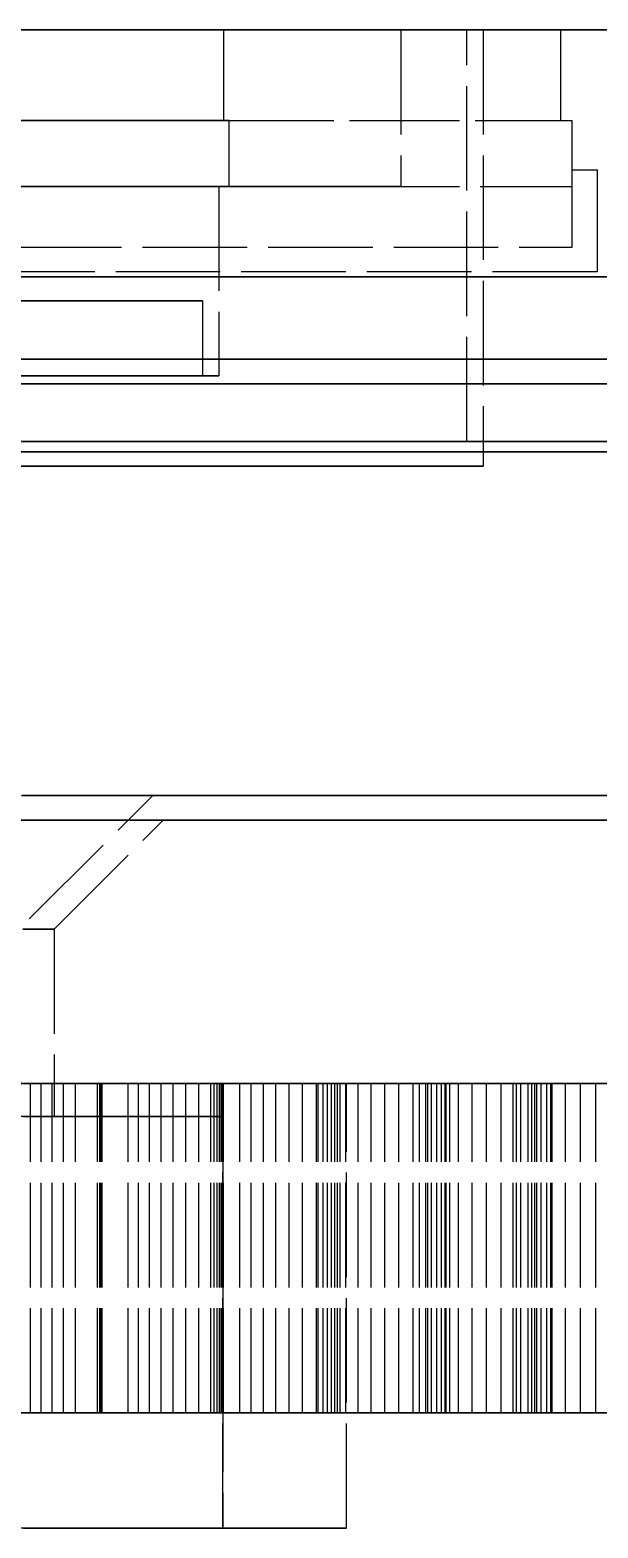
# Model space of a CAD drawing. Header units: millimetres. Extents: x -9 to 234, y -53 to 196.
# Drawn here: x 164.51 to 171.4, y 18.4 to 36.6 of the extents above; entities that cross this region are included whole.
import ezdxf

# ---------------------------------------------------------------- set-up
doc = ezdxf.new("R2010")
doc.units = ezdxf.units.MM
doc.linetypes.add('DASHED', pattern=[1.524, 1.27, -0.254])
doc.layers.add('HIDDEN', color=8, linetype='DASHED')
doc.layers.add('VISIBLE', color=7, linetype='CONTINUOUS')

msp = doc.modelspace()

# ---------------------------------------------------------------- linework, layer by layer
at = {"layer": 'HIDDEN'}
for points in [[(171.42143, 36.6), (170.65952, 36.6), (169.89762, 36.6), (169.13571, 36.6), (168.37381, 36.6), (167.6119, 36.6), (166.85, 36.6), (166.0881, 36.6), (165.32619, 36.6), (164.56429, 36.6), (163.80238, 36.6)], [(171.59444, 36.6), (170.90556, 36.6), (170.21667, 36.6), (169.52778, 36.6), (168.83889, 36.6), (168.15, 36.6), (167.46111, 36.6), (166.77222, 36.6), (166.08333, 36.6), (165.39444, 36.6), (164.70556, 36.6), (164.01667, 36.6)], [(171.77063, 36.6), (171.07222, 36.6), (170.37381, 36.6), (169.6754, 36.6), (168.97698, 36.6), (168.27857, 36.6), (167.58016, 36.6), (166.88175, 36.6), (166.18333, 36.6), (165.48492, 36.6), (164.78651, 36.6), (164.0881, 36.6)], [(171.67063, 36.6), (171.04524, 36.6), (170.41984, 36.6), (169.79444, 36.6), (169.16905, 36.6), (168.54365, 36.6), (167.91825, 36.6), (167.29286, 36.6), (166.66746, 36.6), (166.04206, 36.6), (165.41667, 36.6), (164.79127, 36.6), (164.16587, 36.6)], [(171.67063, 36.6), (171.04524, 36.6), (170.41984, 36.6), (169.79444, 36.6), (169.16905, 36.6), (168.54365, 36.6), (167.91825, 36.6), (167.29286, 36.6), (166.66746, 36.6), (166.04206, 36.6), (165.41667, 36.6), (164.79127, 36.6), (164.16587, 36.6)], [(169.81, 36.6), (169.46206, 36.6), (169.11413, 36.6), (168.76619, 36.6), (168.41825, 36.6), (168.07032, 36.6), (167.72238, 36.6), (167.37444, 36.6), (167.02651, 36.6), (166.67857, 36.6), (166.33063, 36.6), (165.9827, 36.6), (165.63476, 36.6), (165.28683, 36.6), (164.93889, 36.6), (164.59095, 36.6), (164.24302, 36.6)], [(166.86202, 36.6), (166.57691, 36.6), (166.2918, 36.6), (166.00669, 36.6), (165.72158, 36.6), (165.43646, 36.6), (165.15135, 36.6), (164.86624, 36.6), (164.58113, 36.6), (164.29602, 36.6)], [(164.29602, 36.6), (164.58113, 36.6), (164.86624, 36.6), (165.15135, 36.6), (165.43646, 36.6), (165.72158, 36.6), (166.00669, 36.6), (166.2918, 36.6), (166.57691, 36.6), (166.86202, 36.6)], [(164.34143, 36.6), (164.51857, 36.6), (164.69571, 36.6), (164.87286, 36.6), (165.05, 36.6), (165.22714, 36.6), (165.40429, 36.6), (165.58143, 36.6), (165.75857, 36.6), (165.93571, 36.6), (166.11286, 36.6), (166.29, 36.6), (166.46714, 36.6), (166.64429, 36.6), (166.82143, 36.6), (166.99857, 36.6), (167.17571, 36.6), (167.35286, 36.6), (167.53, 36.6), (167.70714, 36.6), (167.88429, 36.6), (168.06143, 36.6), (168.23857, 36.6), (168.41571, 36.6), (168.59286, 36.6), (168.77, 36.6), (168.94714, 36.6), (169.12429, 36.6), (169.30143, 36.6), (169.47857, 36.6), (169.65571, 36.6), (169.83286, 36.6), (170.01, 36.6)], [(170.01, 36.6), (169.65571, 36.6), (169.30143, 36.6), (168.94714, 36.6), (168.59286, 36.6), (168.23857, 36.6), (167.88429, 36.6), (167.53, 36.6), (167.17571, 36.6), (166.82143, 36.6), (166.46714, 36.6), (166.11286, 36.6), (165.75857, 36.6), (165.40429, 36.6), (165.05, 36.6), (164.69571, 36.6), (164.34143, 36.6)], [(164.36111, 36.6), (164.70556, 36.6), (165.05, 36.6), (165.39444, 36.6), (165.73889, 36.6), (166.08333, 36.6), (166.42778, 36.6), (166.77222, 36.6), (167.11667, 36.6), (167.46111, 36.6), (167.80556, 36.6), (168.15, 36.6), (168.49444, 36.6), (168.83889, 36.6), (169.18333, 36.6), (169.52778, 36.6), (169.87222, 36.6), (170.21667, 36.6), (170.56111, 36.6), (170.90556, 36.6), (171.25, 36.6), (171.59444, 36.6)], [(164.41698, 36.6), (164.59095, 36.6), (164.76492, 36.6), (164.93889, 36.6), (165.11286, 36.6), (165.28683, 36.6), (165.46079, 36.6), (165.63476, 36.6), (165.80873, 36.6), (165.9827, 36.6), (166.15667, 36.6), (166.33063, 36.6), (166.5046, 36.6), (166.67857, 36.6), (166.85254, 36.6), (167.02651, 36.6), (167.20048, 36.6), (167.37444, 36.6), (167.54841, 36.6), (167.72238, 36.6), (167.89635, 36.6), (168.07032, 36.6), (168.24429, 36.6), (168.41825, 36.6), (168.59222, 36.6), (168.76619, 36.6), (168.94016, 36.6), (169.11413, 36.6), (169.2881, 36.6), (169.46206, 36.6), (169.63603, 36.6), (169.81, 36.6)], [(164.4373, 36.6), (164.78651, 36.6), (165.13571, 36.6), (165.48492, 36.6), (165.83413, 36.6), (166.18333, 36.6), (166.53254, 36.6), (166.88175, 36.6), (167.23095, 36.6), (167.58016, 36.6), (167.92937, 36.6), (168.27857, 36.6), (168.62778, 36.6), (168.97698, 36.6), (169.32619, 36.6), (169.6754, 36.6), (170.0246, 36.6), (170.37381, 36.6), (170.72302, 36.6), (171.07222, 36.6), (171.42143, 36.6)], [(164.47857, 36.6), (164.79127, 36.6), (165.10397, 36.6), (165.41667, 36.6), (165.72937, 36.6), (166.04206, 36.6), (166.35476, 36.6), (166.66746, 36.6), (166.98016, 36.6), (167.29286, 36.6), (167.60556, 36.6), (167.91825, 36.6), (168.23095, 36.6), (168.54365, 36.6), (168.85635, 36.6), (169.16905, 36.6), (169.48175, 36.6), (169.79444, 36.6), (170.10714, 36.6), (170.41984, 36.6), (170.73254, 36.6), (171.04524, 36.6), (171.35794, 36.6), (171.67063, 36.6)], [(164.47857, 36.6), (164.79127, 36.6), (165.10397, 36.6), (165.41667, 36.6), (165.72937, 36.6), (166.04206, 36.6), (166.35476, 36.6), (166.66746, 36.6), (166.98016, 36.6), (167.29286, 36.6), (167.60556, 36.6), (167.91825, 36.6), (168.23095, 36.6), (168.54365, 36.6), (168.85635, 36.6), (169.16905, 36.6), (169.48175, 36.6), (169.79444, 36.6), (170.10714, 36.6), (170.41984, 36.6), (170.73254, 36.6), (171.04524, 36.6), (171.35794, 36.6), (171.67063, 36.6)], [(164.49444, 36.6), (164.65571, 36.6), (164.81698, 36.6), (164.97825, 36.6), (165.13952, 36.6), (165.30079, 36.6), (165.46206, 36.6), (165.62333, 36.6), (165.7846, 36.6), (165.94587, 36.6), (166.10714, 36.6), (166.26841, 36.6), (166.42968, 36.6), (166.59095, 36.6), (166.75222, 36.6), (166.91349, 36.6), (167.07476, 36.6), (167.23603, 36.6), (167.3973, 36.6), (167.55857, 36.6), (167.71984, 36.6), (167.88111, 36.6), (168.04238, 36.6), (168.20365, 36.6), (168.36492, 36.6), (168.52619, 36.6), (168.68746, 36.6), (168.84873, 36.6), (169.01, 36.6)], [(169.01, 36.6), (168.68746, 36.6), (168.36492, 36.6), (168.04238, 36.6), (167.71984, 36.6), (167.3973, 36.6), (167.07476, 36.6), (166.75222, 36.6), (166.42968, 36.6), (166.10714, 36.6), (165.7846, 36.6), (165.46206, 36.6), (165.13952, 36.6), (164.81698, 36.6), (164.49444, 36.6)], [(166.86202, 35.5), (166.86202, 36.6)], [(166.86202, 35.5), (166.86202, 36.6)], [(166.86202, 36.6), (170.95, 36.6)], [(166.86202, 36.6), (170.95, 36.6)], [(169.01, 36.6), (169.01, 34.7)], [(169.81, 31.6), (169.81, 36.6)], [(170.01, 36.6), (170.01, 31.3)], [(170.95, 35.5), (170.95, 36.6)], [(170.95, 35.5), (170.95, 36.6)], [(166.86202, 35.5), (166.57691, 35.5), (166.2918, 35.5), (166.00669, 35.5), (165.72158, 35.5), (165.43646, 35.5), (165.15135, 35.5), (164.86624, 35.5), (164.58113, 35.5), (164.29602, 35.5)], [(164.29602, 35.5), (164.58113, 35.5), (164.86624, 35.5), (165.15135, 35.5), (165.43646, 35.5), (165.72158, 35.5), (166.00669, 35.5), (166.2918, 35.5), (166.57691, 35.5), (166.86202, 35.5)], [(166.92487, 35.5), (166.63702, 35.5), (166.34916, 35.5), (166.06131, 35.5), (165.77345, 35.5), (165.4856, 35.5), (165.19774, 35.5), (164.90989, 35.5), (164.62203, 35.5), (164.33418, 35.5)], [(164.33418, 35.5), (164.62203, 35.5), (164.90989, 35.5), (165.19774, 35.5), (165.4856, 35.5), (165.77345, 35.5), (166.06131, 35.5), (166.34916, 35.5), (166.63702, 35.5), (166.92487, 35.5)], [(166.86202, 35.5), (170.95, 35.5)], [(166.86202, 35.5), (170.95, 35.5)], [(166.92487, 34.7), (166.92487, 35.5)], [(166.92487, 34.7), (166.92487, 35.5)], [(166.92487, 35.5), (171.09, 35.5)], [(166.92487, 35.5), (171.09, 35.5)], [(171.09, 34.7), (171.09, 35.5)], [(171.09, 34.7), (171.09, 35.5)], [(171.09, 34.9), (171.39, 34.9)], [(171.09, 33.96), (171.09, 34.9)], [(171.09, 34.9), (171.39, 34.9)], [(171.09, 33.96), (171.09, 34.9)], [(171.39, 34.9), (171.39, 33.66)], [(171.39, 34.9), (171.39, 33.66)], [(166.8, 34.7), (166.54762, 34.7), (166.29524, 34.7), (166.04286, 34.7), (165.79048, 34.7), (165.5381, 34.7), (165.28571, 34.7), (165.03333, 34.7), (164.78095, 34.7), (164.52857, 34.7), (164.27619, 34.7)], [(166.92487, 34.7), (166.63702, 34.7), (166.34916, 34.7), (166.06131, 34.7), (165.77345, 34.7), (165.4856, 34.7), (165.19774, 34.7), (164.90989, 34.7), (164.62203, 34.7), (164.33418, 34.7)], [(164.33418, 34.7), (164.62203, 34.7), (164.90989, 34.7), (165.19774, 34.7), (165.4856, 34.7), (165.77345, 34.7), (166.06131, 34.7), (166.34916, 34.7), (166.63702, 34.7), (166.92487, 34.7)], [(164.40238, 34.7), (164.52857, 34.7), (164.65476, 34.7), (164.78095, 34.7), (164.90714, 34.7), (165.03333, 34.7), (165.15952, 34.7), (165.28571, 34.7), (165.4119, 34.7), (165.5381, 34.7), (165.66429, 34.7), (165.79048, 34.7), (165.91667, 34.7), (166.04286, 34.7), (166.16905, 34.7), (166.29524, 34.7), (166.42143, 34.7), (166.54762, 34.7), (166.67381, 34.7), (166.8, 34.7)], [(164.49444, 34.7), (164.65571, 34.7), (164.81698, 34.7), (164.97825, 34.7), (165.13952, 34.7), (165.30079, 34.7), (165.46206, 34.7), (165.62333, 34.7), (165.7846, 34.7), (165.94587, 34.7), (166.10714, 34.7), (166.26841, 34.7), (166.42968, 34.7), (166.59095, 34.7), (166.75222, 34.7), (166.91349, 34.7), (167.07476, 34.7), (167.23603, 34.7), (167.3973, 34.7), (167.55857, 34.7), (167.71984, 34.7), (167.88111, 34.7), (168.04238, 34.7), (168.20365, 34.7), (168.36492, 34.7), (168.52619, 34.7), (168.68746, 34.7), (168.84873, 34.7), (169.01, 34.7)], [(169.01, 34.7), (168.68746, 34.7), (168.36492, 34.7), (168.04238, 34.7), (167.71984, 34.7), (167.3973, 34.7), (167.07476, 34.7), (166.75222, 34.7), (166.42968, 34.7), (166.10714, 34.7), (165.7846, 34.7), (165.46206, 34.7), (165.13952, 34.7), (164.81698, 34.7), (164.49444, 34.7)], [(166.8, 34.7), (166.8, 32.4)], [(166.92487, 34.7), (171.09, 34.7)], [(166.92487, 34.7), (171.09, 34.7)], [(164.35, 33.96), (171.09, 33.96)], [(164.35, 33.96), (171.09, 33.96)], [(171.59444, 33.6), (170.90556, 33.6), (170.21667, 33.6), (169.52778, 33.6), (168.83889, 33.6), (168.15, 33.6), (167.46111, 33.6), (166.77222, 33.6), (166.08333, 33.6), (165.39444, 33.6), (164.70556, 33.6), (164.01667, 33.6)], [(171.67063, 33.6), (171.04524, 33.6), (170.41984, 33.6), (169.79444, 33.6), (169.16905, 33.6), (168.54365, 33.6), (167.91825, 33.6), (167.29286, 33.6), (166.66746, 33.6), (166.04206, 33.6), (165.41667, 33.6), (164.79127, 33.6), (164.16587, 33.6)], [(171.39, 33.66), (164.35, 33.66)], [(171.39, 33.66), (164.35, 33.66)], [(164.36111, 33.6), (164.70556, 33.6), (165.05, 33.6), (165.39444, 33.6), (165.73889, 33.6), (166.08333, 33.6), (166.42778, 33.6), (166.77222, 33.6), (167.11667, 33.6), (167.46111, 33.6), (167.80556, 33.6), (168.15, 33.6), (168.49444, 33.6), (168.83889, 33.6), (169.18333, 33.6), (169.52778, 33.6), (169.87222, 33.6), (170.21667, 33.6), (170.56111, 33.6), (170.90556, 33.6), (171.25, 33.6), (171.59444, 33.6)], [(164.47857, 33.6), (164.79127, 33.6), (165.10397, 33.6), (165.41667, 33.6), (165.72937, 33.6), (166.04206, 33.6), (166.35476, 33.6), (166.66746, 33.6), (166.98016, 33.6), (167.29286, 33.6), (167.60556, 33.6), (167.91825, 33.6), (168.23095, 33.6), (168.54365, 33.6), (168.85635, 33.6), (169.16905, 33.6), (169.48175, 33.6), (169.79444, 33.6), (170.10714, 33.6), (170.41984, 33.6), (170.73254, 33.6), (171.04524, 33.6), (171.35794, 33.6), (171.67063, 33.6)], [(164.38571, 33.31), (164.50873, 33.31), (164.63175, 33.31), (164.75476, 33.31), (164.87778, 33.31), (165.00079, 33.31), (165.12381, 33.31), (165.24683, 33.31), (165.36984, 33.31), (165.49286, 33.31), (165.61587, 33.31), (165.73889, 33.31), (165.8619, 33.31), (165.98492, 33.31), (166.10794, 33.31), (166.23095, 33.31), (166.35397, 33.31), (166.47698, 33.31), (166.6, 33.31)], [(166.6, 33.31), (166.35397, 33.31), (166.10794, 33.31), (165.8619, 33.31), (165.61587, 33.31), (165.36984, 33.31), (165.12381, 33.31), (164.87778, 33.31), (164.63175, 33.31), (164.38571, 33.31)], [(166.6, 33.31), (166.6, 32.4)], [(171.67063, 32.6), (171.04524, 32.6), (170.41984, 32.6), (169.79444, 32.6), (169.16905, 32.6), (168.54365, 32.6), (167.91825, 32.6), (167.29286, 32.6), (166.66746, 32.6), (166.04206, 32.6), (165.41667, 32.6), (164.79127, 32.6), (164.16587, 32.6)], [(164.32619, 32.6), (164.56429, 32.6), (164.80238, 32.6), (165.04048, 32.6), (165.27857, 32.6), (165.51667, 32.6), (165.75476, 32.6), (165.99286, 32.6), (166.23095, 32.6), (166.46905, 32.6), (166.70714, 32.6), (166.94524, 32.6), (167.18333, 32.6), (167.42143, 32.6), (167.65952, 32.6), (167.89762, 32.6), (168.13571, 32.6), (168.37381, 32.6), (168.6119, 32.6), (168.85, 32.6), (169.0881, 32.6), (169.32619, 32.6), (169.56429, 32.6), (169.80238, 32.6), (170.04048, 32.6), (170.27857, 32.6), (170.51667, 32.6), (170.75476, 32.6), (170.99286, 32.6), (171.23095, 32.6), (171.46905, 32.6)], [(171.46905, 32.6), (170.99286, 32.6), (170.51667, 32.6), (170.04048, 32.6), (169.56429, 32.6), (169.0881, 32.6), (168.6119, 32.6), (168.13571, 32.6), (167.65952, 32.6), (167.18333, 32.6), (166.70714, 32.6), (166.23095, 32.6), (165.75476, 32.6), (165.27857, 32.6), (164.80238, 32.6), (164.32619, 32.6)], [(164.47857, 32.6), (164.79127, 32.6), (165.10397, 32.6), (165.41667, 32.6), (165.72937, 32.6), (166.04206, 32.6), (166.35476, 32.6), (166.66746, 32.6), (166.98016, 32.6), (167.29286, 32.6), (167.60556, 32.6), (167.91825, 32.6), (168.23095, 32.6), (168.54365, 32.6), (168.85635, 32.6), (169.16905, 32.6), (169.48175, 32.6), (169.79444, 32.6), (170.10714, 32.6), (170.41984, 32.6), (170.73254, 32.6), (171.04524, 32.6), (171.35794, 32.6), (171.67063, 32.6)], [(166.8, 32.4), (166.54762, 32.4), (166.29524, 32.4), (166.04286, 32.4), (165.79048, 32.4), (165.5381, 32.4), (165.28571, 32.4), (165.03333, 32.4), (164.78095, 32.4), (164.52857, 32.4), (164.27619, 32.4)], [(164.38571, 32.4), (164.50873, 32.4), (164.63175, 32.4), (164.75476, 32.4), (164.87778, 32.4), (165.00079, 32.4), (165.12381, 32.4), (165.24683, 32.4), (165.36984, 32.4), (165.49286, 32.4), (165.61587, 32.4), (165.73889, 32.4), (165.8619, 32.4), (165.98492, 32.4), (166.10794, 32.4), (166.23095, 32.4), (166.35397, 32.4), (166.47698, 32.4), (166.6, 32.4)], [(166.6, 32.4), (166.35397, 32.4), (166.10794, 32.4), (165.8619, 32.4), (165.61587, 32.4), (165.36984, 32.4), (165.12381, 32.4), (164.87778, 32.4), (164.63175, 32.4), (164.38571, 32.4)], [(164.40238, 32.4), (164.52857, 32.4), (164.65476, 32.4), (164.78095, 32.4), (164.90714, 32.4), (165.03333, 32.4), (165.15952, 32.4), (165.28571, 32.4), (165.4119, 32.4), (165.5381, 32.4), (165.66429, 32.4), (165.79048, 32.4), (165.91667, 32.4), (166.04286, 32.4), (166.16905, 32.4), (166.29524, 32.4), (166.42143, 32.4), (166.54762, 32.4), (166.67381, 32.4), (166.8, 32.4)], [(171.77063, 32.3), (171.07222, 32.3), (170.37381, 32.3), (169.6754, 32.3), (168.97698, 32.3), (168.27857, 32.3), (167.58016, 32.3), (166.88175, 32.3), (166.18333, 32.3), (165.48492, 32.3), (164.78651, 32.3), (164.0881, 32.3)], [(164.37156, 32.3), (164.61162, 32.3), (164.85169, 32.3), (165.09176, 32.3), (165.33183, 32.3), (165.5719, 32.3), (165.81196, 32.3), (166.05203, 32.3), (166.2921, 32.3), (166.53217, 32.3), (166.77223, 32.3), (167.0123, 32.3), (167.25237, 32.3), (167.49244, 32.3), (167.7325, 32.3), (167.97257, 32.3), (168.21264, 32.3), (168.45271, 32.3), (168.69278, 32.3), (168.93284, 32.3), (169.17291, 32.3), (169.41298, 32.3), (169.65305, 32.3), (169.89311, 32.3), (170.13318, 32.3), (170.37325, 32.3), (170.61332, 32.3), (170.85338, 32.3), (171.09345, 32.3), (171.33352, 32.3), (171.57359, 32.3)], [(171.57359, 32.3), (171.09345, 32.3), (170.61332, 32.3), (170.13318, 32.3), (169.65305, 32.3), (169.17291, 32.3), (168.69278, 32.3), (168.21264, 32.3), (167.7325, 32.3), (167.25237, 32.3), (166.77223, 32.3), (166.2921, 32.3), (165.81196, 32.3), (165.33183, 32.3), (164.85169, 32.3), (164.37156, 32.3)], [(164.4373, 32.3), (164.78651, 32.3), (165.13571, 32.3), (165.48492, 32.3), (165.83413, 32.3), (166.18333, 32.3), (166.53254, 32.3), (166.88175, 32.3), (167.23095, 32.3), (167.58016, 32.3), (167.92937, 32.3), (168.27857, 32.3), (168.62778, 32.3), (168.97698, 32.3), (169.32619, 32.3), (169.6754, 32.3), (170.0246, 32.3), (170.37381, 32.3), (170.72302, 32.3), (171.07222, 32.3), (171.42143, 32.3)], [(169.81, 31.6), (169.46206, 31.6), (169.11413, 31.6), (168.76619, 31.6), (168.41825, 31.6), (168.07032, 31.6), (167.72238, 31.6), (167.37444, 31.6), (167.02651, 31.6), (166.67857, 31.6), (166.33063, 31.6), (165.9827, 31.6), (165.63476, 31.6), (165.28683, 31.6), (164.93889, 31.6), (164.59095, 31.6), (164.24302, 31.6)], [(164.40556, 31.6), (164.62778, 31.6), (164.85, 31.6), (165.07222, 31.6), (165.29444, 31.6), (165.51667, 31.6), (165.73889, 31.6), (165.96111, 31.6), (166.18333, 31.6), (166.40556, 31.6), (166.62778, 31.6), (166.85, 31.6), (167.07222, 31.6), (167.29444, 31.6), (167.51667, 31.6), (167.73889, 31.6), (167.96111, 31.6), (168.18333, 31.6), (168.40556, 31.6), (168.62778, 31.6), (168.85, 31.6), (169.07222, 31.6), (169.29444, 31.6), (169.51667, 31.6), (169.73889, 31.6), (169.96111, 31.6), (170.18333, 31.6), (170.40556, 31.6), (170.62778, 31.6), (170.85, 31.6), (171.07222, 31.6), (171.29444, 31.6), (171.51667, 31.6)], [(171.51667, 31.6), (171.07222, 31.6), (170.62778, 31.6), (170.18333, 31.6), (169.73889, 31.6), (169.29444, 31.6), (168.85, 31.6), (168.40556, 31.6), (167.96111, 31.6), (167.51667, 31.6), (167.07222, 31.6), (166.62778, 31.6), (166.18333, 31.6), (165.73889, 31.6), (165.29444, 31.6), (164.85, 31.6), (164.40556, 31.6)], [(164.41698, 31.6), (164.59095, 31.6), (164.76492, 31.6), (164.93889, 31.6), (165.11286, 31.6), (165.28683, 31.6), (165.46079, 31.6), (165.63476, 31.6), (165.80873, 31.6), (165.9827, 31.6), (166.15667, 31.6), (166.33063, 31.6), (166.5046, 31.6), (166.67857, 31.6), (166.85254, 31.6), (167.02651, 31.6), (167.20048, 31.6), (167.37444, 31.6), (167.54841, 31.6), (167.72238, 31.6), (167.89635, 31.6), (168.07032, 31.6), (168.24429, 31.6), (168.41825, 31.6), (168.59222, 31.6), (168.76619, 31.6), (168.94016, 31.6), (169.11413, 31.6), (169.2881, 31.6), (169.46206, 31.6), (169.63603, 31.6), (169.81, 31.6)], [(171.7881, 31.47574), (171.33413, 31.47574), (170.88016, 31.47574), (170.42619, 31.47574), (169.97222, 31.47574), (169.51825, 31.47574), (169.06429, 31.47574), (168.61032, 31.47574), (168.15635, 31.47574), (167.70238, 31.47574), (167.24841, 31.47574), (166.79444, 31.47574), (166.34048, 31.47574), (165.88651, 31.47574), (165.43254, 31.47574), (164.97857, 31.47574), (164.5246, 31.47574), (164.07063, 31.47574)], [(164.29762, 31.47574), (164.5246, 31.47574), (164.75159, 31.47574), (164.97857, 31.47574), (165.20556, 31.47574), (165.43254, 31.47574), (165.65952, 31.47574), (165.88651, 31.47574), (166.11349, 31.47574), (166.34048, 31.47574), (166.56746, 31.47574), (166.79444, 31.47574), (167.02143, 31.47574), (167.24841, 31.47574), (167.4754, 31.47574), (167.70238, 31.47574), (167.92937, 31.47574), (168.15635, 31.47574), (168.38333, 31.47574), (168.61032, 31.47574), (168.8373, 31.47574), (169.06429, 31.47574), (169.29127, 31.47574), (169.51825, 31.47574), (169.74524, 31.47574), (169.97222, 31.47574), (170.19921, 31.47574), (170.42619, 31.47574), (170.65317, 31.47574), (170.88016, 31.47574), (171.10714, 31.47574), (171.33413, 31.47574), (171.56111, 31.47574)], [(164.34143, 31.3), (164.51857, 31.3), (164.69571, 31.3), (164.87286, 31.3), (165.05, 31.3), (165.22714, 31.3), (165.40429, 31.3), (165.58143, 31.3), (165.75857, 31.3), (165.93571, 31.3), (166.11286, 31.3), (166.29, 31.3), (166.46714, 31.3), (166.64429, 31.3), (166.82143, 31.3), (166.99857, 31.3), (167.17571, 31.3), (167.35286, 31.3), (167.53, 31.3), (167.70714, 31.3), (167.88429, 31.3), (168.06143, 31.3), (168.23857, 31.3), (168.41571, 31.3), (168.59286, 31.3), (168.77, 31.3), (168.94714, 31.3), (169.12429, 31.3), (169.30143, 31.3), (169.47857, 31.3), (169.65571, 31.3), (169.83286, 31.3), (170.01, 31.3)], [(170.01, 31.3), (169.65571, 31.3), (169.30143, 31.3), (168.94714, 31.3), (168.59286, 31.3), (168.23857, 31.3), (167.88429, 31.3), (167.53, 31.3), (167.17571, 31.3), (166.82143, 31.3), (166.46714, 31.3), (166.11286, 31.3), (165.75857, 31.3), (165.40429, 31.3), (165.05, 31.3), (164.69571, 31.3), (164.34143, 31.3)], [(164.40556, 27.3), (164.62778, 27.3), (164.85, 27.3), (165.07222, 27.3), (165.29444, 27.3), (165.51667, 27.3), (165.73889, 27.3), (165.96111, 27.3), (166.18333, 27.3), (166.40556, 27.3), (166.62778, 27.3), (166.85, 27.3), (167.07222, 27.3), (167.29444, 27.3), (167.51667, 27.3), (167.73889, 27.3), (167.96111, 27.3), (168.18333, 27.3), (168.40556, 27.3), (168.62778, 27.3), (168.85, 27.3), (169.07222, 27.3), (169.29444, 27.3), (169.51667, 27.3), (169.73889, 27.3), (169.96111, 27.3), (170.18333, 27.3), (170.40556, 27.3), (170.62778, 27.3), (170.85, 27.3), (171.07222, 27.3), (171.29444, 27.3), (171.51667, 27.3)], [(171.51667, 27.3), (171.07222, 27.3), (170.62778, 27.3), (170.18333, 27.3), (169.73889, 27.3), (169.29444, 27.3), (168.85, 27.3), (168.40556, 27.3), (167.96111, 27.3), (167.51667, 27.3), (167.07222, 27.3), (166.62778, 27.3), (166.18333, 27.3), (165.73889, 27.3), (165.29444, 27.3), (164.85, 27.3), (164.40556, 27.3)], [(164.41111, 27.3), (164.5246, 27.3), (164.6381, 27.3), (164.75159, 27.3), (164.86508, 27.3), (164.97857, 27.3), (165.09206, 27.3), (165.20556, 27.3), (165.31905, 27.3), (165.43254, 27.3), (165.54603, 27.3), (165.65952, 27.3), (165.77302, 27.3), (165.88651, 27.3), (166, 27.3)], [(166, 27.3), (165.77302, 27.3), (165.54603, 27.3), (165.31905, 27.3), (165.09206, 27.3), (164.86508, 27.3), (164.6381, 27.3), (164.41111, 27.3)], [(164.5, 25.8), (166, 27.3)], [(171.7881, 27), (171.33413, 27), (170.88016, 27), (170.42619, 27), (169.97222, 27), (169.51825, 27), (169.06429, 27), (168.61032, 27), (168.15635, 27), (167.70238, 27), (167.24841, 27), (166.79444, 27), (166.34048, 27), (165.88651, 27), (165.43254, 27), (164.97857, 27), (164.5246, 27), (164.07063, 27)], [(164.29762, 27), (164.5246, 27), (164.75159, 27), (164.97857, 27), (165.20556, 27), (165.43254, 27), (165.65952, 27), (165.88651, 27), (166.11349, 27), (166.34048, 27), (166.56746, 27), (166.79444, 27), (167.02143, 27), (167.24841, 27), (167.4754, 27), (167.70238, 27), (167.92937, 27), (168.15635, 27), (168.38333, 27), (168.61032, 27), (168.8373, 27), (169.06429, 27), (169.29127, 27), (169.51825, 27), (169.74524, 27), (169.97222, 27), (170.19921, 27), (170.42619, 27), (170.65317, 27), (170.88016, 27), (171.10714, 27), (171.33413, 27), (171.56111, 27)], [(164.50776, 27), (164.62323, 27), (164.73869, 27), (164.85415, 27), (164.96962, 27), (165.08508, 27), (165.20055, 27), (165.31601, 27), (165.43148, 27), (165.54694, 27), (165.66241, 27), (165.77787, 27), (165.89334, 27), (166.0088, 27), (166.12426, 27)], [(166.12426, 27), (165.89334, 27), (165.66241, 27), (165.43148, 27), (165.20055, 27), (164.96962, 27), (164.73869, 27), (164.50776, 27)], [(164.8, 25.67574), (166.12426, 27)], [(164.42222, 25.67574), (164.51667, 25.67574), (164.61111, 25.67574), (164.70556, 25.67574), (164.8, 25.67574)], [(164.8, 25.67574), (164.61111, 25.67574), (164.42222, 25.67574)], [(164.8, 25.67574), (164.8, 23.4)], [(171.90357, 23.8), (171.29643, 23.8), (170.68929, 23.8), (170.08214, 23.8), (169.475, 23.8), (168.86786, 23.8), (168.26071, 23.8), (167.65357, 23.8), (167.04643, 23.8), (166.43929, 23.8), (165.83214, 23.8), (165.225, 23.8), (164.61786, 23.8), (164.01071, 23.8)], [(171.77063, 23.8), (171.07222, 23.8), (170.37381, 23.8), (169.6754, 23.8), (168.97698, 23.8), (168.27857, 23.8), (167.58016, 23.8), (166.88175, 23.8), (166.18333, 23.8), (165.48492, 23.8), (164.78651, 23.8), (164.0881, 23.8)], [(164.31429, 23.8), (164.61786, 23.8), (164.92143, 23.8), (165.225, 23.8), (165.52857, 23.8), (165.83214, 23.8), (166.13571, 23.8), (166.43929, 23.8), (166.74286, 23.8), (167.04643, 23.8), (167.35, 23.8), (167.65357, 23.8), (167.95714, 23.8), (168.26071, 23.8), (168.56429, 23.8), (168.86786, 23.8), (169.17143, 23.8), (169.475, 23.8), (169.77857, 23.8), (170.08214, 23.8), (170.38571, 23.8), (170.68929, 23.8), (170.99286, 23.8), (171.29643, 23.8), (171.6, 23.8)], [(164.39675, 23.8), (164.51622, 23.8)], [(164.51622, 23.8), (164.39675, 23.8)], [(164.42937, 23.8), (164.58016, 23.8), (164.73095, 23.8), (164.88175, 23.8), (165.03254, 23.8), (165.18333, 23.8), (165.33413, 23.8), (165.48492, 23.8), (165.63571, 23.8), (165.78651, 23.8), (165.9373, 23.8), (166.0881, 23.8), (166.23889, 23.8), (166.38968, 23.8), (166.54048, 23.8), (166.69127, 23.8), (166.84206, 23.8), (166.99286, 23.8), (167.14365, 23.8), (167.29444, 23.8), (167.44524, 23.8), (167.59603, 23.8), (167.74683, 23.8), (167.89762, 23.8), (168.04841, 23.8), (168.19921, 23.8), (168.35, 23.8)], [(168.35, 23.8), (168.04841, 23.8), (167.74683, 23.8), (167.44524, 23.8), (167.14365, 23.8), (166.84206, 23.8), (166.54048, 23.8), (166.23889, 23.8), (165.9373, 23.8), (165.63571, 23.8), (165.33413, 23.8), (165.03254, 23.8), (164.73095, 23.8), (164.42937, 23.8)], [(164.4373, 23.8), (164.78651, 23.8), (165.13571, 23.8), (165.48492, 23.8), (165.83413, 23.8), (166.18333, 23.8), (166.53254, 23.8), (166.88175, 23.8), (167.23095, 23.8), (167.58016, 23.8), (167.92937, 23.8), (168.27857, 23.8), (168.62778, 23.8), (168.97698, 23.8), (169.32619, 23.8), (169.6754, 23.8), (170.0246, 23.8), (170.37381, 23.8), (170.72302, 23.8), (171.07222, 23.8), (171.42143, 23.8)], [(164.51622, 23.8), (164.64272, 23.8)], [(164.64272, 23.8), (164.51622, 23.8)], [(164.51622, 19.8), (164.51622, 23.8)], [(164.51622, 19.8), (164.51622, 23.8)], [(164.64272, 23.8), (164.77575, 23.8)], [(164.77575, 23.8), (164.64272, 23.8)], [(164.64272, 19.8), (164.64272, 23.8)], [(164.64272, 19.8), (164.64272, 23.8)], [(164.77575, 23.8), (164.91492, 23.8)], [(164.91492, 23.8), (164.77575, 23.8)], [(164.77575, 19.8), (164.77575, 23.8)], [(164.77575, 19.8), (164.77575, 23.8)], [(164.91492, 23.8), (165.05995, 23.8)], [(165.05995, 23.8), (164.91492, 23.8)], [(164.91492, 19.8), (164.91492, 23.8)], [(164.91492, 19.8), (164.91492, 23.8)], [(165.05995, 23.8), (165.37324, 23.8)], [(165.37324, 23.8), (165.05995, 23.8)], [(165.05995, 19.8), (165.05995, 23.8)], [(165.05995, 19.8), (165.05995, 23.8)], [(165.35399, 23.8), (165.32908, 23.8)], [(165.32908, 23.8), (165.69931, 23.8)], [(165.69931, 23.8), (165.32908, 23.8)], [(165.32908, 23.8), (165.35399, 23.8)], [(165.32908, 19.8), (165.32908, 23.8)], [(165.32908, 19.8), (165.32908, 23.8)], [(165.37119, 23.8), (165.35399, 23.8)], [(165.35399, 23.8), (165.37119, 23.8)], [(165.35399, 19.8), (165.35399, 23.8)], [(165.35399, 19.8), (165.35399, 23.8)], [(165.38134, 23.8), (165.37119, 23.8)], [(165.37119, 23.8), (165.38134, 23.8)], [(165.37119, 19.8), (165.37119, 23.8)], [(165.37119, 19.8), (165.37119, 23.8)], [(165.37324, 23.8), (165.38208, 23.8)], [(165.38208, 23.8), (165.37324, 23.8)], [(165.37324, 19.8), (165.37324, 23.8)], [(165.37324, 19.8), (165.37324, 23.8)], [(165.38486, 23.8), (165.38134, 23.8)], [(165.38134, 23.8), (165.38486, 23.8)], [(165.38134, 19.8), (165.38134, 23.8)], [(165.38134, 19.8), (165.38134, 23.8)], [(165.38208, 23.8), (165.38486, 23.8)], [(165.38486, 23.8), (165.38208, 23.8)], [(165.38208, 19.8), (165.38208, 23.8)], [(165.38208, 19.8), (165.38208, 23.8)], [(165.38486, 19.8), (165.38486, 23.8)], [(165.38486, 19.8), (165.38486, 23.8)], [(165.69931, 23.8), (165.82527, 23.8)], [(165.82527, 23.8), (165.69931, 23.8)], [(165.69931, 19.8), (165.69931, 23.8)], [(165.69931, 19.8), (165.69931, 23.8)], [(165.82527, 23.8), (165.95867, 23.8)], [(165.95867, 23.8), (165.82527, 23.8)], [(165.82527, 19.8), (165.82527, 23.8)], [(165.82527, 19.8), (165.82527, 23.8)], [(165.95867, 23.8), (166.09883, 23.8)], [(166.09883, 23.8), (165.95867, 23.8)], [(165.95867, 19.8), (165.95867, 23.8)], [(165.95867, 19.8), (165.95867, 23.8)], [(166.09883, 23.8), (166.24524, 23.8)], [(166.24524, 23.8), (166.09883, 23.8)], [(166.09883, 19.8), (166.09883, 23.8)], [(166.09883, 19.8), (166.09883, 23.8)], [(166.24524, 23.8), (166.39753, 23.8)], [(166.39753, 23.8), (166.24524, 23.8)], [(166.24524, 19.8), (166.24524, 23.8)], [(166.24524, 19.8), (166.24524, 23.8)], [(166.39753, 23.8), (166.5554, 23.8)], [(166.5554, 23.8), (166.39753, 23.8)], [(166.39753, 19.8), (166.39753, 23.8)], [(166.39753, 19.8), (166.39753, 23.8)], [(166.5554, 23.8), (166.85616, 23.8)], [(166.85616, 23.8), (166.5554, 23.8)], [(166.5554, 19.8), (166.5554, 23.8)], [(166.5554, 19.8), (166.5554, 23.8)], [(166.74421, 23.8), (166.70159, 23.8)], [(166.70159, 23.8), (167.05515, 23.8)], [(167.05515, 23.8), (166.70159, 23.8)], [(166.70159, 23.8), (166.74421, 23.8)], [(166.70159, 19.8), (166.70159, 23.8)], [(166.70159, 19.8), (166.70159, 23.8)], [(166.77944, 23.8), (166.74421, 23.8)], [(166.74421, 23.8), (166.77944, 23.8)], [(166.74421, 19.8), (166.74421, 23.8)], [(166.74421, 19.8), (166.74421, 23.8)], [(166.8079, 23.8), (166.77944, 23.8)], [(166.77944, 23.8), (166.8079, 23.8)], [(166.77944, 19.8), (166.77944, 23.8)], [(166.77944, 19.8), (166.77944, 23.8)], [(166.82998, 23.8), (166.8079, 23.8)], [(166.8079, 23.8), (166.82998, 23.8)], [(166.8079, 19.8), (166.8079, 23.8)], [(166.8079, 19.8), (166.8079, 23.8)], [(166.84599, 23.8), (166.82998, 23.8)], [(166.82998, 23.8), (166.84599, 23.8)], [(166.82998, 19.8), (166.82998, 23.8)], [(166.82998, 19.8), (166.82998, 23.8)], [(166.85616, 23.8), (166.84599, 23.8)], [(166.84599, 23.8), (166.85616, 23.8)], [(166.84599, 19.8), (166.84599, 23.8)], [(166.84599, 19.8), (166.84599, 23.8)], [(166.85616, 19.8), (166.85616, 23.8)], [(166.85616, 19.8), (166.85616, 23.8)], [(167.05515, 23.8), (167.19428, 23.8)], [(167.19428, 23.8), (167.05515, 23.8)], [(167.05515, 19.8), (167.05515, 23.8)], [(167.05515, 19.8), (167.05515, 23.8)], [(167.19428, 23.8), (167.34049, 23.8)], [(167.34049, 23.8), (167.19428, 23.8)], [(167.19428, 19.8), (167.19428, 23.8)], [(167.19428, 19.8), (167.19428, 23.8)], [(167.34049, 23.8), (167.4931, 23.8)], [(167.4931, 23.8), (167.34049, 23.8)], [(167.34049, 19.8), (167.34049, 23.8)], [(167.34049, 19.8), (167.34049, 23.8)], [(167.4931, 23.8), (167.65164, 23.8)], [(167.65164, 23.8), (167.4931, 23.8)], [(167.4931, 19.8), (167.4931, 23.8)], [(167.4931, 19.8), (167.4931, 23.8)], [(167.65164, 23.8), (167.81574, 23.8)], [(167.81574, 23.8), (167.65164, 23.8)], [(167.65164, 19.8), (167.65164, 23.8)], [(167.65164, 19.8), (167.65164, 23.8)], [(167.81574, 23.8), (167.98511, 23.8)], [(167.98511, 23.8), (167.81574, 23.8)], [(167.81574, 19.8), (167.81574, 23.8)], [(167.81574, 19.8), (167.81574, 23.8)], [(167.98511, 23.8), (168.27078, 23.8)], [(168.27078, 23.8), (167.98511, 23.8)], [(167.98511, 19.8), (167.98511, 23.8)], [(167.98511, 19.8), (167.98511, 23.8)], [(168.06708, 23.8), (168.00711, 23.8)], [(168.00711, 23.8), (168.34099, 23.8)], [(168.34099, 23.8), (168.00711, 23.8)], [(168.00711, 23.8), (168.06708, 23.8)], [(168.00711, 19.8), (168.00711, 23.8)], [(168.00711, 19.8), (168.00711, 23.8)], [(168.12004, 23.8), (168.06708, 23.8)], [(168.06708, 23.8), (168.12004, 23.8)], [(168.06708, 19.8), (168.06708, 23.8)], [(168.06708, 19.8), (168.06708, 23.8)], [(168.16656, 23.8), (168.12004, 23.8)], [(168.12004, 23.8), (168.16656, 23.8)], [(168.12004, 19.8), (168.12004, 23.8)], [(168.12004, 19.8), (168.12004, 23.8)], [(168.20702, 23.8), (168.16656, 23.8)], [(168.16656, 23.8), (168.20702, 23.8)], [(168.16656, 19.8), (168.16656, 23.8)], [(168.16656, 19.8), (168.16656, 23.8)], [(168.24169, 23.8), (168.20702, 23.8)], [(168.20702, 23.8), (168.24169, 23.8)], [(168.20702, 19.8), (168.20702, 23.8)], [(168.20702, 19.8), (168.20702, 23.8)], [(168.27078, 23.8), (168.24169, 23.8)], [(168.24169, 23.8), (168.27078, 23.8)], [(168.24169, 19.8), (168.24169, 23.8)], [(168.24169, 19.8), (168.24169, 23.8)], [(168.27078, 19.8), (168.27078, 23.8)], [(168.27078, 19.8), (168.27078, 23.8)], [(168.34099, 23.8), (168.4921, 23.8)], [(168.4921, 23.8), (168.34099, 23.8)], [(168.34099, 19.8), (168.34099, 23.8)], [(168.34099, 19.8), (168.34099, 23.8)], [(168.35, 18.4), (168.35, 23.8)], [(168.4921, 23.8), (168.64986, 23.8)], [(168.64986, 23.8), (168.4921, 23.8)], [(168.4921, 19.8), (168.4921, 23.8)], [(168.4921, 19.8), (168.4921, 23.8)], [(168.64986, 23.8), (168.81362, 23.8)], [(168.81362, 23.8), (168.64986, 23.8)], [(168.64986, 19.8), (168.64986, 23.8)], [(168.64986, 19.8), (168.64986, 23.8)], [(168.81362, 23.8), (168.98294, 23.8)], [(168.98294, 23.8), (168.81362, 23.8)], [(168.81362, 19.8), (168.81362, 23.8)], [(168.81362, 19.8), (168.81362, 23.8)], [(168.98294, 23.8), (169.15746, 23.8)], [(169.15746, 23.8), (168.98294, 23.8)], [(168.98294, 19.8), (168.98294, 23.8)], [(168.98294, 19.8), (168.98294, 23.8)], [(169.15746, 23.8), (169.33689, 23.8)], [(169.33689, 23.8), (169.15746, 23.8)], [(169.15746, 19.8), (169.15746, 23.8)], [(169.15746, 19.8), (169.15746, 23.8)], [(169.31131, 23.8), (169.2345, 23.8)], [(169.2345, 23.8), (169.54586, 23.8)], [(169.54586, 23.8), (169.2345, 23.8)], [(169.2345, 23.8), (169.31131, 23.8)], [(169.2345, 19.8), (169.2345, 23.8)], [(169.2345, 19.8), (169.2345, 23.8)], [(169.38155, 23.8), (169.31131, 23.8)], [(169.31131, 23.8), (169.38155, 23.8)], [(169.31131, 19.8), (169.31131, 23.8)], [(169.31131, 19.8), (169.31131, 23.8)], [(169.33689, 23.8), (169.60501, 23.8)], [(169.60501, 23.8), (169.33689, 23.8)], [(169.33689, 19.8), (169.33689, 23.8)], [(169.33689, 19.8), (169.33689, 23.8)], [(169.44574, 23.8), (169.38155, 23.8)], [(169.38155, 23.8), (169.44574, 23.8)], [(169.38155, 19.8), (169.38155, 23.8)], [(169.38155, 19.8), (169.38155, 23.8)], [(169.50423, 23.8), (169.44574, 23.8)], [(169.44574, 23.8), (169.50423, 23.8)], [(169.44574, 19.8), (169.44574, 23.8)], [(169.44574, 19.8), (169.44574, 23.8)], [(169.55725, 23.8), (169.50423, 23.8)], [(169.50423, 23.8), (169.55725, 23.8)], [(169.50423, 19.8), (169.50423, 23.8)], [(169.50423, 19.8), (169.50423, 23.8)], [(169.54586, 23.8), (169.70766, 23.8)], [(169.70766, 23.8), (169.54586, 23.8)], [(169.54586, 19.8), (169.54586, 23.8)], [(169.54586, 19.8), (169.54586, 23.8)], [(169.60501, 23.8), (169.55725, 23.8)], [(169.55725, 23.8), (169.60501, 23.8)], [(169.55725, 19.8), (169.55725, 23.8)], [(169.55725, 19.8), (169.55725, 23.8)], [(169.60501, 19.8), (169.60501, 23.8)], [(169.60501, 19.8), (169.60501, 23.8)], [(169.70766, 23.8), (169.87562, 23.8)], [(169.87562, 23.8), (169.70766, 23.8)], [(169.70766, 19.8), (169.70766, 23.8)], [(169.70766, 19.8), (169.70766, 23.8)], [(169.87562, 23.8), (170.04915, 23.8)], [(170.04915, 23.8), (169.87562, 23.8)], [(169.87562, 19.8), (169.87562, 23.8)], [(169.87562, 19.8), (169.87562, 23.8)], [(170.04915, 23.8), (170.2278, 23.8)], [(170.2278, 23.8), (170.04915, 23.8)], [(170.04915, 19.8), (170.04915, 23.8)], [(170.04915, 19.8), (170.04915, 23.8)], [(170.2278, 23.8), (170.41124, 23.8)], [(170.41124, 23.8), (170.2278, 23.8)], [(170.2278, 19.8), (170.2278, 23.8)], [(170.2278, 19.8), (170.2278, 23.8)], [(170.46629, 23.8), (170.3733, 23.8)], [(170.3733, 23.8), (170.65947, 23.8)], [(170.65947, 23.8), (170.3733, 23.8)], [(170.3733, 23.8), (170.46629, 23.8)], [(170.3733, 19.8), (170.3733, 23.8)], [(170.3733, 19.8), (170.3733, 23.8)], [(170.41124, 23.8), (170.5992, 23.8)], [(170.5992, 23.8), (170.41124, 23.8)], [(170.41124, 19.8), (170.41124, 23.8)], [(170.41124, 19.8), (170.41124, 23.8)], [(170.55321, 23.8), (170.46629, 23.8)], [(170.46629, 23.8), (170.55321, 23.8)], [(170.46629, 19.8), (170.46629, 23.8)], [(170.46629, 19.8), (170.46629, 23.8)], [(170.63452, 23.8), (170.55321, 23.8)], [(170.55321, 23.8), (170.63452, 23.8)], [(170.55321, 19.8), (170.55321, 23.8)], [(170.55321, 19.8), (170.55321, 23.8)], [(170.5992, 23.8), (170.84749, 23.8)], [(170.84749, 23.8), (170.5992, 23.8)], [(170.5992, 19.8), (170.5992, 23.8)], [(170.5992, 19.8), (170.5992, 23.8)], [(170.71054, 23.8), (170.63452, 23.8)], [(170.63452, 23.8), (170.71054, 23.8)], [(170.63452, 19.8), (170.63452, 23.8)], [(170.63452, 19.8), (170.63452, 23.8)], [(170.65947, 23.8), (170.83058, 23.8)], [(170.83058, 23.8), (170.65947, 23.8)], [(170.65947, 19.8), (170.65947, 23.8)], [(170.65947, 19.8), (170.65947, 23.8)], [(170.78147, 23.8), (170.71054, 23.8)], [(170.71054, 23.8), (170.78147, 23.8)], [(170.71054, 19.8), (170.71054, 23.8)], [(170.71054, 19.8), (170.71054, 23.8)], [(170.84749, 23.8), (170.78147, 23.8)], [(170.78147, 23.8), (170.84749, 23.8)], [(170.78147, 19.8), (170.78147, 23.8)], [(170.78147, 19.8), (170.78147, 23.8)], [(170.83058, 23.8), (171.00732, 23.8)], [(171.00732, 23.8), (170.83058, 23.8)], [(170.83058, 19.8), (170.83058, 23.8)], [(170.83058, 19.8), (170.83058, 23.8)], [(170.84749, 19.8), (170.84749, 23.8)], [(170.84749, 19.8), (170.84749, 23.8)], [(171.00732, 23.8), (171.18912, 23.8)], [(171.18912, 23.8), (171.00732, 23.8)], [(171.00732, 19.8), (171.00732, 23.8)], [(171.00732, 19.8), (171.00732, 23.8)], [(171.18912, 23.8), (171.37558, 23.8)], [(171.37558, 23.8), (171.18912, 23.8)], [(171.18912, 19.8), (171.18912, 23.8)], [(171.18912, 19.8), (171.18912, 23.8)], [(171.37558, 23.8), (171.56638, 23.8)], [(171.56638, 23.8), (171.37558, 23.8)], [(171.37558, 19.8), (171.37558, 23.8)], [(171.37558, 19.8), (171.37558, 23.8)], [(166.85, 23.4), (166.59603, 23.4), (166.34206, 23.4), (166.0881, 23.4), (165.83413, 23.4), (165.58016, 23.4), (165.32619, 23.4), (165.07222, 23.4), (164.81825, 23.4), (164.56429, 23.4), (164.31032, 23.4)], [(166.85, 23.4), (166.59603, 23.4), (166.34206, 23.4), (166.0881, 23.4), (165.83413, 23.4), (165.58016, 23.4), (165.32619, 23.4), (165.07222, 23.4), (164.81825, 23.4), (164.56429, 23.4), (164.31032, 23.4)], [(164.42222, 23.4), (164.51667, 23.4), (164.61111, 23.4), (164.70556, 23.4), (164.8, 23.4)], [(164.8, 23.4), (164.61111, 23.4), (164.42222, 23.4)], [(164.4373, 23.4), (164.56429, 23.4), (164.69127, 23.4), (164.81825, 23.4), (164.94524, 23.4), (165.07222, 23.4), (165.19921, 23.4), (165.32619, 23.4), (165.45317, 23.4), (165.58016, 23.4), (165.70714, 23.4), (165.83413, 23.4), (165.96111, 23.4), (166.0881, 23.4), (166.21508, 23.4), (166.34206, 23.4), (166.46905, 23.4), (166.59603, 23.4), (166.72302, 23.4), (166.85, 23.4)], [(164.4373, 23.4), (164.56429, 23.4), (164.69127, 23.4), (164.81825, 23.4), (164.94524, 23.4), (165.07222, 23.4), (165.19921, 23.4), (165.32619, 23.4), (165.45317, 23.4), (165.58016, 23.4), (165.70714, 23.4), (165.83413, 23.4), (165.96111, 23.4), (166.0881, 23.4), (166.21508, 23.4), (166.34206, 23.4), (166.46905, 23.4), (166.59603, 23.4), (166.72302, 23.4), (166.85, 23.4)], [(166.85, 23.4), (166.85, 18.4)], [(166.85, 18.4), (166.85, 23.4)], [(171.90357, 19.8), (171.29643, 19.8), (170.68929, 19.8), (170.08214, 19.8), (169.475, 19.8), (168.86786, 19.8), (168.26071, 19.8), (167.65357, 19.8), (167.04643, 19.8), (166.43929, 19.8), (165.83214, 19.8), (165.225, 19.8), (164.61786, 19.8), (164.01071, 19.8)], [(164.31429, 19.8), (164.61786, 19.8), (164.92143, 19.8), (165.225, 19.8), (165.52857, 19.8), (165.83214, 19.8), (166.13571, 19.8), (166.43929, 19.8), (166.74286, 19.8), (167.04643, 19.8), (167.35, 19.8), (167.65357, 19.8), (167.95714, 19.8), (168.26071, 19.8), (168.56429, 19.8), (168.86786, 19.8), (169.17143, 19.8), (169.475, 19.8), (169.77857, 19.8), (170.08214, 19.8), (170.38571, 19.8), (170.68929, 19.8), (170.99286, 19.8), (171.29643, 19.8), (171.6, 19.8)], [(164.39675, 19.8), (164.51622, 19.8)], [(164.51622, 19.8), (164.39675, 19.8)], [(164.51622, 19.8), (164.64272, 19.8)], [(164.64272, 19.8), (164.51622, 19.8)], [(164.64272, 19.8), (164.77575, 19.8)], [(164.77575, 19.8), (164.64272, 19.8)], [(164.77575, 19.8), (164.91492, 19.8)], [(164.91492, 19.8), (164.77575, 19.8)], [(164.91492, 19.8), (165.05995, 19.8)], [(165.05995, 19.8), (164.91492, 19.8)], [(165.05995, 19.8), (165.37324, 19.8)], [(165.37324, 19.8), (165.05995, 19.8)], [(165.35399, 19.8), (165.32908, 19.8)], [(165.32908, 19.8), (165.69931, 19.8)], [(165.69931, 19.8), (165.32908, 19.8)], [(165.32908, 19.8), (165.35399, 19.8)], [(165.37119, 19.8), (165.35399, 19.8)], [(165.35399, 19.8), (165.37119, 19.8)], [(165.38134, 19.8), (165.37119, 19.8)], [(165.37119, 19.8), (165.38134, 19.8)], [(165.37324, 19.8), (165.38208, 19.8)], [(165.38208, 19.8), (165.37324, 19.8)], [(165.38486, 19.8), (165.38134, 19.8)], [(165.38134, 19.8), (165.38486, 19.8)], [(165.38208, 19.8), (165.38486, 19.8)], [(165.38486, 19.8), (165.38208, 19.8)], [(165.69931, 19.8), (165.82527, 19.8)], [(165.82527, 19.8), (165.69931, 19.8)], [(165.82527, 19.8), (165.95867, 19.8)], [(165.95867, 19.8), (165.82527, 19.8)], [(165.95867, 19.8), (166.09883, 19.8)], [(166.09883, 19.8), (165.95867, 19.8)], [(166.09883, 19.8), (166.24524, 19.8)], [(166.24524, 19.8), (166.09883, 19.8)], [(166.24524, 19.8), (166.39753, 19.8)], [(166.39753, 19.8), (166.24524, 19.8)], [(166.39753, 19.8), (166.5554, 19.8)], [(166.5554, 19.8), (166.39753, 19.8)], [(166.5554, 19.8), (166.85616, 19.8)], [(166.85616, 19.8), (166.5554, 19.8)], [(166.74421, 19.8), (166.70159, 19.8)], [(166.70159, 19.8), (167.05515, 19.8)], [(167.05515, 19.8), (166.70159, 19.8)], [(166.70159, 19.8), (166.74421, 19.8)], [(166.77944, 19.8), (166.74421, 19.8)], [(166.74421, 19.8), (166.77944, 19.8)], [(166.8079, 19.8), (166.77944, 19.8)], [(166.77944, 19.8), (166.8079, 19.8)], [(166.82998, 19.8), (166.8079, 19.8)], [(166.8079, 19.8), (166.82998, 19.8)], [(166.84599, 19.8), (166.82998, 19.8)], [(166.82998, 19.8), (166.84599, 19.8)], [(166.85616, 19.8), (166.84599, 19.8)], [(166.84599, 19.8), (166.85616, 19.8)], [(167.05515, 19.8), (167.19428, 19.8)], [(167.19428, 19.8), (167.05515, 19.8)], [(167.19428, 19.8), (167.34049, 19.8)], [(167.34049, 19.8), (167.19428, 19.8)], [(167.34049, 19.8), (167.4931, 19.8)], [(167.4931, 19.8), (167.34049, 19.8)], [(167.4931, 19.8), (167.65164, 19.8)], [(167.65164, 19.8), (167.4931, 19.8)], [(167.65164, 19.8), (167.81574, 19.8)], [(167.81574, 19.8), (167.65164, 19.8)], [(167.81574, 19.8), (167.98511, 19.8)], [(167.98511, 19.8), (167.81574, 19.8)], [(167.98511, 19.8), (168.27078, 19.8)], [(168.27078, 19.8), (167.98511, 19.8)], [(168.06708, 19.8), (168.00711, 19.8)], [(168.00711, 19.8), (168.34099, 19.8)], [(168.34099, 19.8), (168.00711, 19.8)], [(168.00711, 19.8), (168.06708, 19.8)], [(168.12004, 19.8), (168.06708, 19.8)], [(168.06708, 19.8), (168.12004, 19.8)], [(168.16656, 19.8), (168.12004, 19.8)], [(168.12004, 19.8), (168.16656, 19.8)], [(168.20702, 19.8), (168.16656, 19.8)], [(168.16656, 19.8), (168.20702, 19.8)], [(168.24169, 19.8), (168.20702, 19.8)], [(168.20702, 19.8), (168.24169, 19.8)], [(168.27078, 19.8), (168.24169, 19.8)], [(168.24169, 19.8), (168.27078, 19.8)], [(168.34099, 19.8), (168.4921, 19.8)], [(168.4921, 19.8), (168.34099, 19.8)], [(168.4921, 19.8), (168.64986, 19.8)], [(168.64986, 19.8), (168.4921, 19.8)], [(168.64986, 19.8), (168.81362, 19.8)], [(168.81362, 19.8), (168.64986, 19.8)], [(168.81362, 19.8), (168.98294, 19.8)], [(168.98294, 19.8), (168.81362, 19.8)], [(168.98294, 19.8), (169.15746, 19.8)], [(169.15746, 19.8), (168.98294, 19.8)], [(169.15746, 19.8), (169.33689, 19.8)], [(169.33689, 19.8), (169.15746, 19.8)], [(169.31131, 19.8), (169.2345, 19.8)], [(169.2345, 19.8), (169.54586, 19.8)], [(169.54586, 19.8), (169.2345, 19.8)], [(169.2345, 19.8), (169.31131, 19.8)], [(169.38155, 19.8), (169.31131, 19.8)], [(169.31131, 19.8), (169.38155, 19.8)], [(169.33689, 19.8), (169.60501, 19.8)], [(169.60501, 19.8), (169.33689, 19.8)], [(169.44574, 19.8), (169.38155, 19.8)], [(169.38155, 19.8), (169.44574, 19.8)], [(169.50423, 19.8), (169.44574, 19.8)], [(169.44574, 19.8), (169.50423, 19.8)], [(169.55725, 19.8), (169.50423, 19.8)], [(169.50423, 19.8), (169.55725, 19.8)], [(169.54586, 19.8), (169.70766, 19.8)], [(169.70766, 19.8), (169.54586, 19.8)], [(169.60501, 19.8), (169.55725, 19.8)], [(169.55725, 19.8), (169.60501, 19.8)], [(169.70766, 19.8), (169.87562, 19.8)], [(169.87562, 19.8), (169.70766, 19.8)], [(169.87562, 19.8), (170.04915, 19.8)], [(170.04915, 19.8), (169.87562, 19.8)], [(170.04915, 19.8), (170.2278, 19.8)], [(170.2278, 19.8), (170.04915, 19.8)], [(170.2278, 19.8), (170.41124, 19.8)], [(170.41124, 19.8), (170.2278, 19.8)], [(170.46629, 19.8), (170.3733, 19.8)], [(170.3733, 19.8), (170.65947, 19.8)], [(170.65947, 19.8), (170.3733, 19.8)], [(170.3733, 19.8), (170.46629, 19.8)], [(170.41124, 19.8), (170.5992, 19.8)], [(170.5992, 19.8), (170.41124, 19.8)], [(170.55321, 19.8), (170.46629, 19.8)], [(170.46629, 19.8), (170.55321, 19.8)], [(170.63452, 19.8), (170.55321, 19.8)], [(170.55321, 19.8), (170.63452, 19.8)], [(170.5992, 19.8), (170.84749, 19.8)], [(170.84749, 19.8), (170.5992, 19.8)], [(170.71054, 19.8), (170.63452, 19.8)], [(170.63452, 19.8), (170.71054, 19.8)], [(170.65947, 19.8), (170.83058, 19.8)], [(170.83058, 19.8), (170.65947, 19.8)], [(170.78147, 19.8), (170.71054, 19.8)], [(170.71054, 19.8), (170.78147, 19.8)], [(170.84749, 19.8), (170.78147, 19.8)], [(170.78147, 19.8), (170.84749, 19.8)], [(170.83058, 19.8), (171.00732, 19.8)], [(171.00732, 19.8), (170.83058, 19.8)], [(171.00732, 19.8), (171.18912, 19.8)], [(171.18912, 19.8), (171.00732, 19.8)], [(171.18912, 19.8), (171.37558, 19.8)], [(171.37558, 19.8), (171.18912, 19.8)], [(171.37558, 19.8), (171.56638, 19.8)], [(171.56638, 19.8), (171.37558, 19.8)], [(166.85, 18.4), (166.59603, 18.4), (166.34206, 18.4), (166.0881, 18.4), (165.83413, 18.4), (165.58016, 18.4), (165.32619, 18.4), (165.07222, 18.4), (164.81825, 18.4), (164.56429, 18.4), (164.31032, 18.4)], [(166.85, 18.4), (166.59603, 18.4), (166.34206, 18.4), (166.0881, 18.4), (165.83413, 18.4), (165.58016, 18.4), (165.32619, 18.4), (165.07222, 18.4), (164.81825, 18.4), (164.56429, 18.4), (164.31032, 18.4)], [(164.42937, 18.4), (164.58016, 18.4), (164.73095, 18.4), (164.88175, 18.4), (165.03254, 18.4), (165.18333, 18.4), (165.33413, 18.4), (165.48492, 18.4), (165.63571, 18.4), (165.78651, 18.4), (165.9373, 18.4), (166.0881, 18.4), (166.23889, 18.4), (166.38968, 18.4), (166.54048, 18.4), (166.69127, 18.4), (166.84206, 18.4), (166.99286, 18.4), (167.14365, 18.4), (167.29444, 18.4), (167.44524, 18.4), (167.59603, 18.4), (167.74683, 18.4), (167.89762, 18.4), (168.04841, 18.4), (168.19921, 18.4), (168.35, 18.4)], [(168.35, 18.4), (168.04841, 18.4), (167.74683, 18.4), (167.44524, 18.4), (167.14365, 18.4), (166.84206, 18.4), (166.54048, 18.4), (166.23889, 18.4), (165.9373, 18.4), (165.63571, 18.4), (165.33413, 18.4), (165.03254, 18.4), (164.73095, 18.4), (164.42937, 18.4)], [(164.4373, 18.4), (164.56429, 18.4), (164.69127, 18.4), (164.81825, 18.4), (164.94524, 18.4), (165.07222, 18.4), (165.19921, 18.4), (165.32619, 18.4), (165.45317, 18.4), (165.58016, 18.4), (165.70714, 18.4), (165.83413, 18.4), (165.96111, 18.4), (166.0881, 18.4), (166.21508, 18.4), (166.34206, 18.4), (166.46905, 18.4), (166.59603, 18.4), (166.72302, 18.4), (166.85, 18.4)], [(164.4373, 18.4), (164.56429, 18.4), (164.69127, 18.4), (164.81825, 18.4), (164.94524, 18.4), (165.07222, 18.4), (165.19921, 18.4), (165.32619, 18.4), (165.45317, 18.4), (165.58016, 18.4), (165.70714, 18.4), (165.83413, 18.4), (165.96111, 18.4), (166.0881, 18.4), (166.21508, 18.4), (166.34206, 18.4), (166.46905, 18.4), (166.59603, 18.4), (166.72302, 18.4), (166.85, 18.4)]]:
    msp.add_lwpolyline(points, dxfattribs=at)
at = {"layer": 'VISIBLE'}
msp.add_lwpolyline([(164.18333, 36.6), (164.56429, 36.6), (164.94524, 36.6), (165.32619, 36.6), (165.70714, 36.6), (166.0881, 36.6), (166.46905, 36.6), (166.85, 36.6), (167.23095, 36.6), (167.6119, 36.6), (167.99286, 36.6), (168.37381, 36.6), (168.75476, 36.6), (169.13571, 36.6), (169.51667, 36.6), (169.89762, 36.6), (170.27857, 36.6), (170.65952, 36.6), (171.04048, 36.6), (171.42143, 36.6)], dxfattribs=at)

doc.saveas('drawing.dxf')
